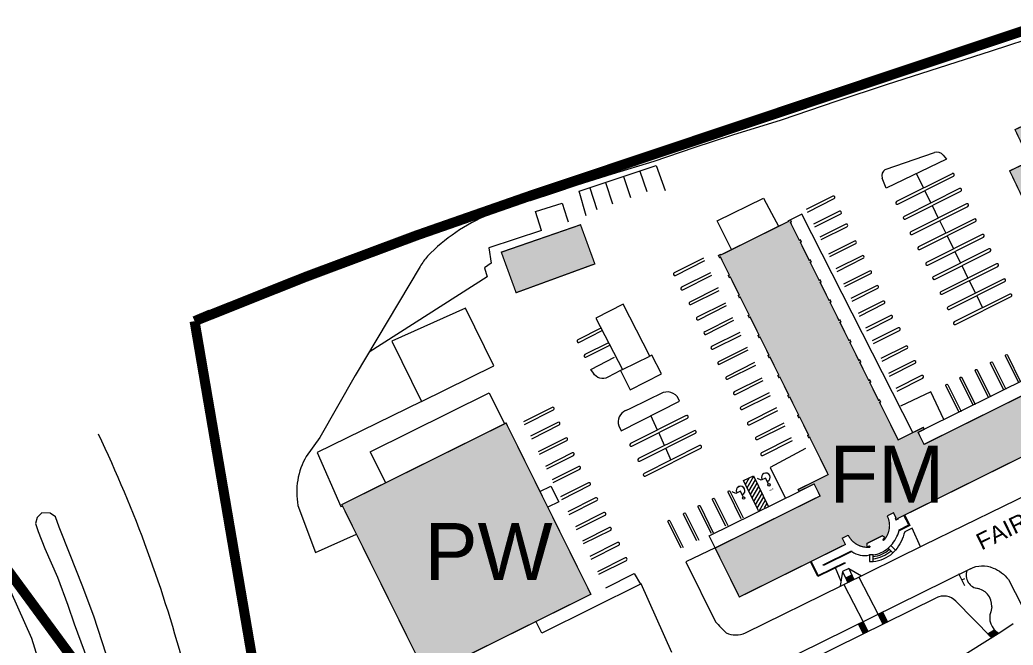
# Model space of a CAD drawing. Header units: feet. Extents: x 6763715 to 6770513, y 1886699 to 1891873.
# Drawn here: x 6764047 to 6764641, y 1890929 to 1891303 of the extents above; entities that cross this region are included whole.
import ezdxf

# ---------------------------------------------------------------- set-up
doc = ezdxf.new("R2010")
doc.units = ezdxf.units.FT
doc.header["$LTSCALE"] = 48
doc.header["$MEASUREMENT"] = 0
doc.linetypes.add('PHANTOM2', pattern=[1.25, 0.625, -0.125, 0.125, -0.125, 0.125, -0.125])
doc.layers.get('0').update_dxf_attribs({"lineweight": 0})
doc.layers.add('C-BLDG', color=7, linetype='Continuous')
doc.layers.add('C-ROAD-IDEN', color=7, linetype='Continuous')
for name, color, linetype, lineweight in [('C-BLDG-HTCH', 253, 'Continuous', 0), ('C-BLDG-IDEN', 7, 'Continuous', 50), ('C-PKNG-STRP', 3, 'Continuous', 0), ('C-PROP', 7, 'PHANTOM2', 0), ('C-ROAD', 5, 'Continuous', 0), ('Crosswalk_Stripping', 3, 'Continuous', 0), ('Handicap signs', 5, 'Continuous', 0), ('L-SITE-WALK', 6, 'Continuous', 0), ('L-SITE-WALL', 32, 'Continuous', 0)]:
    doc.layers.add(name, color=color, linetype=linetype, lineweight=lineweight)
doc.styles.add('Campus_Base_Map_NEW$0$Site Plan$0$ARIAL3', font='arial.ttf', dxfattribs={"height": 100})
doc.styles.add('Campus_Base_Map_NEW$0$STANDARD', font='arial.ttf', dxfattribs={"height": 3.8})
doc.styles.get("Standard").update_dxf_attribs({"font": 'arial.ttf'})
pattern_1 = [(0, (-9e-11, 0), (-1e-17, 0.27063293875), [0.15625, -0.3125]), (120, (-9e-11, 0), (-0.234375000058, -0.135316469375), [0.15625, -0.3125]), (60, (0.15625, 0), (-0.234375000058, 0.135316469375), [0.15625, -0.3125])]

# ---------------------------------------------------------------- blocks, each defined once
blk = doc.blocks.new('Campus_Base_Map_NEW$0$S1')
for points in [[(-0.083, 0), (0.083, 0)], [(0, 0), (0, -0.042)]]:
    blk.add_lwpolyline(points)
blk = doc.blocks.new('Campus_Base_Map_NEW$0$HANDI')
at = {"layer": 'Handicap signs', "lineweight": 0}
for p, q in [((0, 0.079), (0, 0)), ((0, 0), (0.062, 0)), ((0.062, 0), (0.094, -0.039))]:
    blk.add_line(p, q, dxfattribs=at)
blk.add_circle((0, 0.094), 0.015, dxfattribs=at)
blk.add_arc((-0.006, -0.006), 0.0541, 90, 0, dxfattribs=at)

msp = doc.modelspace()

# ---------------------------------------------------------------- hatches: boundary and pattern name
at = {"layer": 'C-BLDG-HTCH'}
for points in [[(6764671.09, 1891251.13), (6764707.25, 1891175.7), (6764678.91, 1891162.11), (6764660.99, 1891199.5), (6764648.04, 1891193.3), (6764638.8, 1891212.58), (6764650.98, 1891218.42), (6764641.99, 1891237.19)], [(6764390.93, 1891157.03), (6764382.39, 1891180.4), (6764335.06, 1891164.03), (6764343.9, 1891139.84)], [(6764337.92, 1891062), (6764388.58, 1890959.78), (6764290.41, 1890911.12), (6764239.74, 1891013.33)]]:
    msp.add_hatch(color=256, dxfattribs=at).paths.add_polyline_path(points)
h = msp.add_hatch(color=256, dxfattribs=at)
edge = h.paths.add_edge_path()
edge.add_line((6764462.79, 1890987.4), (6764477.3, 1890958.14))
edge.add_line((6764477.3, 1890958.14), (6764540.62, 1890989.52))
edge.add_line((6764540.62, 1890989.52), (6764538.77, 1890993.25))
edge.add_line((6764538.77, 1890993.25), (6764542.35, 1890995.03))
edge.add_arc((6764554, 1891000.8), 13, 206.36681, 276.32156)
edge.add_line((6764555.43, 1890987.88), (6764555.36, 1890988.55))
edge.add_arc((6764554, 1891000.8), 12.33, 267.35573, 276.32156, ccw=False)
edge.add_line((6764553.43, 1890988.48), (6764553.55, 1890990.16))
edge.add_line((6764553.55, 1890990.16), (6764562.74, 1890994.72))
edge.add_line((6764562.74, 1890994.72), (6764564.15, 1890993.8))
edge.add_arc((6764554, 1891000.8), 12.33, 316.41206, 325.3779, ccw=False)
edge.add_line((6764562.93, 1890992.3), (6764563.41, 1890991.84))
edge.add_arc((6764554.02, 1891000.79), 12.97, 316.37505, 386.46444)
edge.add_line((6764565.64, 1891006.57), (6764569.37, 1891008.42))
edge.add_line((6764569.37, 1891008.42), (6764570.92, 1891005.29))
edge.add_line((6764570.92, 1891005.29), (6764570.48, 1891005.07))
edge.add_line((6764570.48, 1891005.07), (6764570.92, 1891004.17))
edge.add_line((6764570.92, 1891004.17), (6764572.13, 1891004.77))
edge.add_line((6764572.13, 1891004.77), (6764571.98, 1891005.07))
edge.add_line((6764571.98, 1891005.07), (6764669.25, 1891053.28))
edge.add_line((6764669.25, 1891053.28), (6764654.74, 1891082.55))
edge.add_line((6764654.74, 1891082.55), (6764587.62, 1891049.28))
edge.add_line((6764587.62, 1891049.28), (6764584.07, 1891056.45))
edge.add_line((6764584.07, 1891056.45), (6764587.74, 1891058.27))
edge.add_line((6764587.74, 1891058.27), (6764587.19, 1891059.39))
edge.add_line((6764587.19, 1891059.39), (6764572.17, 1891051.95))
edge.add_line((6764572.17, 1891051.95), (6764561.07, 1891074.35))
edge.add_line((6764561.07, 1891074.35), (6764561.67, 1891074.64))
edge.add_line((6764561.67, 1891074.64), (6764561.08, 1891075.84))
edge.add_line((6764561.08, 1891075.84), (6764560.48, 1891075.54))
edge.add_line((6764560.48, 1891075.54), (6764555.15, 1891086.29))
edge.add_line((6764555.15, 1891086.29), (6764555.75, 1891086.59))
edge.add_line((6764555.75, 1891086.59), (6764555.16, 1891087.78))
edge.add_line((6764555.16, 1891087.78), (6764554.56, 1891087.49))
edge.add_line((6764554.56, 1891087.49), (6764549.23, 1891098.24))
edge.add_line((6764549.23, 1891098.24), (6764549.83, 1891098.53))
edge.add_line((6764549.83, 1891098.53), (6764549.23, 1891099.73))
edge.add_line((6764549.23, 1891099.73), (6764548.64, 1891099.43))
edge.add_line((6764548.64, 1891099.43), (6764543.31, 1891110.19))
edge.add_line((6764543.31, 1891110.19), (6764543.9, 1891110.48))
edge.add_line((6764543.9, 1891110.48), (6764543.31, 1891111.68))
edge.add_line((6764543.31, 1891111.68), (6764542.71, 1891111.38))
edge.add_line((6764542.71, 1891111.38), (6764537.39, 1891122.13))
edge.add_line((6764537.39, 1891122.13), (6764537.98, 1891122.43))
edge.add_line((6764537.98, 1891122.43), (6764537.39, 1891123.62))
edge.add_line((6764537.39, 1891123.62), (6764536.79, 1891123.33))
edge.add_line((6764536.79, 1891123.33), (6764531.46, 1891134.08))
edge.add_line((6764531.46, 1891134.08), (6764532.06, 1891134.37))
edge.add_line((6764532.06, 1891134.37), (6764531.47, 1891135.57))
edge.add_line((6764531.47, 1891135.57), (6764530.87, 1891135.27))
edge.add_line((6764530.87, 1891135.27), (6764525.54, 1891146.02))
edge.add_line((6764525.54, 1891146.02), (6764526.14, 1891146.32))
edge.add_line((6764526.14, 1891146.32), (6764525.55, 1891147.51))
edge.add_line((6764525.55, 1891147.51), (6764524.95, 1891147.22))
edge.add_line((6764524.95, 1891147.22), (6764519.62, 1891157.97))
edge.add_line((6764519.62, 1891157.97), (6764520.22, 1891158.27))
edge.add_line((6764520.22, 1891158.27), (6764519.63, 1891159.46))
edge.add_line((6764519.63, 1891159.46), (6764519.03, 1891159.16))
edge.add_line((6764519.03, 1891159.16), (6764513.7, 1891169.92))
edge.add_line((6764513.7, 1891169.92), (6764514.3, 1891170.21))
edge.add_line((6764514.3, 1891170.21), (6764513.7, 1891171.41))
edge.add_line((6764513.7, 1891171.41), (6764513.11, 1891171.11))
edge.add_line((6764513.11, 1891171.11), (6764507.78, 1891181.86))
edge.add_line((6764507.78, 1891181.86), (6764508.37, 1891182.16))
edge.add_line((6764508.37, 1891182.16), (6764507.78, 1891183.35))
edge.add_line((6764507.78, 1891183.35), (6764506.59, 1891182.76))
edge.add_line((6764506.59, 1891182.76), (6764506.74, 1891182.46))
edge.add_line((6764506.74, 1891182.46), (6764466.12, 1891162.33))
edge.add_line((6764466.12, 1891162.33), (6764465.97, 1891162.63))
edge.add_line((6764465.97, 1891162.63), (6764464.78, 1891162.04))
edge.add_line((6764464.78, 1891162.04), (6764465.37, 1891160.84))
edge.add_line((6764465.37, 1891160.84), (6764465.97, 1891161.14))
edge.add_line((6764465.97, 1891161.14), (6764471.3, 1891150.39))
edge.add_line((6764471.3, 1891150.39), (6764470.7, 1891150.09))
edge.add_line((6764470.7, 1891150.09), (6764471.29, 1891148.89))
edge.add_line((6764471.29, 1891148.89), (6764471.89, 1891149.19))
edge.add_line((6764471.89, 1891149.19), (6764477.22, 1891138.44))
edge.add_line((6764477.22, 1891138.44), (6764476.62, 1891138.14))
edge.add_line((6764476.62, 1891138.14), (6764477.21, 1891136.95))
edge.add_line((6764477.21, 1891136.95), (6764477.81, 1891137.24))
edge.add_line((6764477.81, 1891137.24), (6764483.14, 1891126.49))
edge.add_line((6764483.14, 1891126.49), (6764482.54, 1891126.2))
edge.add_line((6764482.54, 1891126.2), (6764483.13, 1891125))
edge.add_line((6764483.13, 1891125), (6764483.73, 1891125.3))
edge.add_line((6764483.73, 1891125.3), (6764489.06, 1891114.55))
edge.add_line((6764489.06, 1891114.55), (6764488.46, 1891114.25))
edge.add_line((6764488.46, 1891114.25), (6764489.05, 1891113.06))
edge.add_line((6764489.05, 1891113.06), (6764489.65, 1891113.35))
edge.add_line((6764489.65, 1891113.35), (6764494.98, 1891102.6))
edge.add_line((6764494.98, 1891102.6), (6764494.38, 1891102.3))
edge.add_line((6764494.38, 1891102.3), (6764494.98, 1891101.11))
edge.add_line((6764494.98, 1891101.11), (6764495.57, 1891101.41))
edge.add_line((6764495.57, 1891101.41), (6764500.9, 1891090.65))
edge.add_line((6764500.9, 1891090.65), (6764500.31, 1891090.36))
edge.add_line((6764500.31, 1891090.36), (6764500.9, 1891089.16))
edge.add_line((6764500.9, 1891089.16), (6764501.49, 1891089.46))
edge.add_line((6764501.49, 1891089.46), (6764506.82, 1891078.71))
edge.add_line((6764506.82, 1891078.71), (6764506.23, 1891078.41))
edge.add_line((6764506.23, 1891078.41), (6764506.82, 1891077.22))
edge.add_line((6764506.82, 1891077.22), (6764507.42, 1891077.51))
edge.add_line((6764507.42, 1891077.51), (6764512.75, 1891066.76))
edge.add_line((6764512.75, 1891066.76), (6764512.15, 1891066.47))
edge.add_line((6764512.15, 1891066.47), (6764512.74, 1891065.27))
edge.add_line((6764512.74, 1891065.27), (6764513.34, 1891065.57))
edge.add_line((6764513.34, 1891065.57), (6764518.67, 1891054.82))
edge.add_line((6764518.67, 1891054.82), (6764518.07, 1891054.52))
edge.add_line((6764518.07, 1891054.52), (6764518.66, 1891053.32))
edge.add_line((6764518.66, 1891053.32), (6764519.26, 1891053.62))
edge.add_line((6764519.26, 1891053.62), (6764530.36, 1891031.22))
edge.add_line((6764530.36, 1891031.22), (6764512.44, 1891022.34))
edge.add_line((6764512.44, 1891022.34), (6764513, 1891021.22))
edge.add_line((6764513, 1891021.22), (6764521.96, 1891025.66))
edge.add_line((6764521.96, 1891025.66), (6764525.51, 1891018.49))
edge.add_line((6764525.51, 1891018.49), (6764462.79, 1890987.4))
at = {"layer": 'Crosswalk_Stripping'}
h = msp.add_hatch(dxfattribs=at)
h.set_pattern_fill('ANSI31', color=256, scale=15, angle=15, style=0)
h.set_pattern_definition([(60, (-0.4858, 0.9801), (-1.6237976321, 0.9375), [])])
h.paths.add_polyline_path([(6764485.83, 1891030.59), (6764479.83, 1891027.78), (6764488.81, 1891009.56), (6764494.44, 1891012.35)])
at = {"layer": 'L-SITE-WALK'}
h = msp.add_hatch(dxfattribs=at)
h.set_pattern_fill('HEX', color=256, scale=1.25, style=0)
h.set_pattern_definition(pattern_1)
h.paths.add_polyline_path([(6764545.76, 1890968.59), (6764544.46, 1890971.29), (6764540.84, 1890969.51), (6764542.15, 1890966.81)])
h = msp.add_hatch(dxfattribs=at)
h.set_pattern_fill('HEX', color=256, scale=1.25, style=0)
h.set_pattern_definition(pattern_1)
h.paths.add_polyline_path([(6764562.84, 1890949.1), (6764560.15, 1890947.77), (6764563.03, 1890941.94), (6764565.72, 1890943.27)])
h = msp.add_hatch(dxfattribs=at)
h.set_pattern_fill('HEX', color=256, scale=1.25, style=0)
h.set_pattern_definition(pattern_1)
h.paths.add_polyline_path([(6764551.18, 1890943.35), (6764548.49, 1890942.02), (6764551.36, 1890936.19), (6764554.05, 1890937.52)])
h = msp.add_hatch(dxfattribs=at)
h.set_pattern_fill('HEX', color=256, scale=1.25, style=0)
h.set_pattern_definition(pattern_1)
h.paths.add_polyline_path([(6764632.17, 1890936.61, -0.075412), (6764629.68, 1890938.59), (6764625.7, 1890936.08), (6764627.84, 1890933.88)])

# ---------------------------------------------------------------- linework, layer by layer
at = {"layer": 'C-BLDG', "const_width": 0.75}
for points in [[(6764671.09, 1891251.13), (6764707.25, 1891175.7), (6764678.91, 1891162.11), (6764660.99, 1891199.5), (6764648.04, 1891193.3), (6764638.8, 1891212.58), (6764650.98, 1891218.42), (6764641.99, 1891237.19)], [(6764343.9, 1891139.84), (6764390.93, 1891157.03), (6764382.39, 1891180.4), (6764335.06, 1891164.03)], [(6764337.92, 1891062), (6764388.58, 1890959.78), (6764290.41, 1890911.12), (6764239.74, 1891013.33)]]:
    msp.add_lwpolyline(points, close=True, dxfattribs=at)
msp.add_lwpolyline([(6764654.74, 1891082.55), (6764587.62, 1891049.28), (6764584.07, 1891056.45), (6764587.74, 1891058.27), (6764587.19, 1891059.39), (6764572.17, 1891051.95), (6764561.07, 1891074.35), (6764561.67, 1891074.64), (6764561.08, 1891075.84), (6764560.48, 1891075.54), (6764555.15, 1891086.29), (6764555.75, 1891086.59), (6764555.16, 1891087.78), (6764554.56, 1891087.49), (6764549.23, 1891098.24), (6764549.83, 1891098.53), (6764549.23, 1891099.73), (6764548.64, 1891099.43), (6764543.31, 1891110.19), (6764543.9, 1891110.48), (6764543.31, 1891111.68), (6764542.71, 1891111.38), (6764537.39, 1891122.13), (6764537.98, 1891122.43), (6764537.39, 1891123.62), (6764536.79, 1891123.33), (6764531.46, 1891134.08), (6764532.06, 1891134.37), (6764531.47, 1891135.57), (6764530.87, 1891135.27), (6764525.54, 1891146.02), (6764526.14, 1891146.32), (6764525.55, 1891147.51), (6764524.95, 1891147.22), (6764519.62, 1891157.97), (6764520.22, 1891158.27), (6764519.63, 1891159.46), (6764519.03, 1891159.16), (6764513.7, 1891169.92), (6764514.3, 1891170.21), (6764513.7, 1891171.41), (6764513.11, 1891171.11), (6764507.78, 1891181.86), (6764508.37, 1891182.16), (6764507.78, 1891183.35), (6764506.59, 1891182.76), (6764506.74, 1891182.46), (6764466.12, 1891162.33), (6764465.97, 1891162.63), (6764464.78, 1891162.04), (6764465.37, 1891160.84), (6764465.97, 1891161.14), (6764471.3, 1891150.39), (6764470.7, 1891150.09), (6764471.29, 1891148.89), (6764471.89, 1891149.19), (6764477.22, 1891138.44), (6764476.62, 1891138.14), (6764477.21, 1891136.95), (6764477.81, 1891137.24), (6764483.14, 1891126.49), (6764482.54, 1891126.2), (6764483.13, 1891125), (6764483.73, 1891125.3), (6764489.06, 1891114.55), (6764488.46, 1891114.25), (6764489.05, 1891113.06), (6764489.65, 1891113.35), (6764494.98, 1891102.6), (6764494.38, 1891102.3), (6764494.98, 1891101.11), (6764495.57, 1891101.41), (6764500.9, 1891090.65), (6764500.31, 1891090.36), (6764500.9, 1891089.16), (6764501.49, 1891089.46), (6764506.82, 1891078.71), (6764506.23, 1891078.41), (6764506.82, 1891077.22), (6764507.42, 1891077.51), (6764512.75, 1891066.76), (6764512.15, 1891066.47), (6764512.74, 1891065.27), (6764513.34, 1891065.57), (6764518.67, 1891054.82), (6764518.07, 1891054.52), (6764518.66, 1891053.32), (6764519.26, 1891053.62), (6764530.36, 1891031.22), (6764512.44, 1891022.34), (6764513, 1891021.22), (6764521.96, 1891025.66), (6764525.51, 1891018.49), (6764462.79, 1890987.4), (6764477.3, 1890958.14), (6764540.62, 1890989.52), (6764538.77, 1890993.25), (6764542.35, 1890995.03, 0.315082), (6764555.43, 1890987.88), (6764555.36, 1890988.55, -0.039141), (6764553.43, 1890988.48), (6764553.55, 1890990.16), (6764562.74, 1890994.72), (6764564.15, 1890993.8, -0.039141), (6764562.93, 1890992.3), (6764563.41, 1890991.84, 0.315728), (6764565.64, 1891006.57), (6764569.37, 1891008.42), (6764570.92, 1891005.29), (6764570.48, 1891005.07), (6764570.92, 1891004.17), (6764572.13, 1891004.77), (6764571.98, 1891005.07), (6764669.25, 1891053.28)], format="xyb", dxfattribs=at)
at = {"layer": 'C-PKNG-STRP'}
for p, q in [((6764564.49, 1891213.47), (6764593.83, 1891223.53)), ((6764601.12, 1891219.51), (6764565.07, 1891202.25)), ((6764599.13, 1891222.05), (6764601.12, 1891219.51)), ((6764565.07, 1891202.25), (6764562.66, 1891208.31)), ((6764604.5, 1891210.91), (6764571.27, 1891194.25)), ((6764571.98, 1891192.71), (6764605.26, 1891209.4)), ((6764583.05, 1891210.86), (6764587.29, 1891202.28)), ((6764608.91, 1891201.97), (6764575.68, 1891185.31)), ((6764588.04, 1891200.76), (6764591.71, 1891193.34)), ((6764576.39, 1891183.77), (6764609.67, 1891200.45)), ((6764612.98, 1891192.86), (6764579.75, 1891176.2)), ((6764580.46, 1891174.66), (6764613.74, 1891191.35)), ((6764592.46, 1891191.82), (6764596.13, 1891184.41)), ((6764617.64, 1891183.82), (6764584.41, 1891167.16)), ((6764585.12, 1891165.62), (6764618.4, 1891182.31)), ((6764596.88, 1891182.89), (6764600.64, 1891175.3)), ((6764622.41, 1891174.53), (6764589.18, 1891157.87)), ((6764589.89, 1891156.33), (6764623.17, 1891173.02)), ((6764601.39, 1891173.78), (6764605.27, 1891165.94)), ((6764626.41, 1891166.03), (6764593.18, 1891149.36)), ((6764593.89, 1891147.82), (6764627.17, 1891164.51)), ((6764606.02, 1891164.42), (6764609.44, 1891157.51)), ((6764630.93, 1891157.08), (6764597.7, 1891140.42)), ((6764598.4, 1891138.88), (6764631.69, 1891155.56)), ((6764610.19, 1891155.99), (6764613.88, 1891148.53)), ((6764635.19, 1891147.98), (6764601.96, 1891131.32)), ((6764602.67, 1891129.78), (6764635.95, 1891146.46)), ((6764614.63, 1891147.01), (6764618.34, 1891139.53)), ((6764638.91, 1891139.02), (6764605.68, 1891122.36)), ((6764606.39, 1891120.82), (6764639.67, 1891137.5)), ((6764619.09, 1891138.01), (6764622.63, 1891130.86)), ((6764431.85, 1891080.16), (6764412.17, 1891070.76)), ((6764406.6, 1891057.42), (6764441.54, 1891075.05)), ((6764412.17, 1891070.76), (6764409.32, 1891069.4)), ((6764445.47, 1891066.42), (6764412.24, 1891049.76)), ((6764412.95, 1891048.22), (6764446.23, 1891064.91)), ((6764428.38, 1891057.85), (6764424.49, 1891066.45)), ((6764405.24, 1891060.38), (6764406.6, 1891057.42)), ((6764450.33, 1891057.43), (6764417.1, 1891040.77)), ((6764417.81, 1891039.23), (6764451.09, 1891055.92)), ((6764432.6, 1891048.54), (6764429.08, 1891056.31)), ((6764453.55, 1891048.51), (6764420.32, 1891031.85)), ((6764421.03, 1891030.31), (6764454.31, 1891047)), ((6764436.63, 1891039.63), (6764433.3, 1891047)), ((6764548.63, 1890970), (6764560.15, 1890947.77)), ((6764539.65, 1890965.58), (6764551.18, 1890943.35))]:
    msp.add_line(p, q, dxfattribs=at)
for points in [[(6764517.97, 1891188.02), (6764533.91, 1891196.02, 1), (6764533.15, 1891197.53), (6764517.21, 1891189.54, 0.967367)], [(6764522.4, 1891179.17), (6764537.83, 1891186.91, 1), (6764537.07, 1891188.43), (6764521.64, 1891180.69, 0.967367)], [(6764526.23, 1891171.55), (6764541.57, 1891179.24, 1), (6764540.81, 1891180.75), (6764525.47, 1891173.06, 0.967367)], [(6764531.33, 1891161.36), (6764546.8, 1891169.12, 1), (6764546.04, 1891170.63), (6764530.57, 1891162.88, 0.967367)], [(6764455.84, 1891160.52), (6764438.35, 1891151.75, 0.967367), (6764439.06, 1891150.21, 3.171029)], [(6764535.73, 1891152.59), (6764551.36, 1891160.42, 1), (6764550.6, 1891161.94), (6764534.97, 1891154.1, 0.967367)], [(6764439.06, 1891150.21), (6764456.58, 1891159, 1)], [(6764460.11, 1891151.78), (6764442.8, 1891143.1, 0.967367), (6764443.51, 1891141.56, 3.171029)], [(6764443.51, 1891141.56), (6764460.85, 1891150.25, 1)], [(6764540.3, 1891143.47), (6764555.87, 1891151.28, 1), (6764555.11, 1891152.79), (6764539.54, 1891144.99, 0.967367)], [(6764464.53, 1891142.72), (6764447.66, 1891134.26, 0.967367), (6764448.37, 1891132.72, 3.171029)], [(6764544.64, 1891134.83), (6764559.98, 1891142.52, 1), (6764559.22, 1891144.04), (6764543.88, 1891136.34, 0.967367)], [(6764448.37, 1891132.72), (6764465.27, 1891141.2, 1)], [(6764468.95, 1891133.68), (6764452.07, 1891125.22, 0.967367), (6764452.78, 1891123.68, 3.171029)], [(6764452.78, 1891123.68), (6764469.69, 1891132.15, 1)], [(6764549.1, 1891125.92), (6764563.85, 1891133.31, 1), (6764563.09, 1891134.83), (6764548.34, 1891127.44, 0.967367)], [(6764473.24, 1891124.87), (6764456.58, 1891116.52, 0.967367), (6764457.29, 1891114.98, 3.171029)], [(6764553.49, 1891117.17), (6764568.46, 1891124.67, 1), (6764567.7, 1891126.18), (6764552.73, 1891118.68, 0.967367)], [(6764394.62, 1891118.7), (6764380.73, 1891111.73, 0.967367), (6764381.44, 1891110.19, 3.171029)], [(6764457.29, 1891114.98), (6764473.99, 1891123.35, 1)], [(6764557.34, 1891109.49), (6764572.94, 1891117.31, 1), (6764572.18, 1891118.83), (6764556.58, 1891111.01, 0.967367)], [(6764381.44, 1891110.19), (6764395.39, 1891117.19, 1)], [(6764477.55, 1891116.05), (6764460.74, 1891107.62, 0.967367), (6764461.45, 1891106.08, 3.171029)], [(6764461.45, 1891106.08), (6764478.3, 1891114.52, 1)], [(6764399.11, 1891109.99), (6764384.94, 1891102.88, 0.967367), (6764385.65, 1891101.34, 3.171029)], [(6764385.65, 1891101.34), (6764399.89, 1891108.48, 1)], [(6764481.89, 1891107.17), (6764464.81, 1891098.61, 0.967367), (6764465.52, 1891097.07, 3.171029)], [(6764562.58, 1891099.03), (6764577.44, 1891106.48, 1), (6764576.68, 1891108), (6764561.82, 1891100.55, 0.967367)], [(6764406.27, 1891093.32), (6764398.67, 1891089.35, -0.395823), (6764390.07, 1891091.75), (6764388.58, 1891094), (6764402.73, 1891101.36)], [(6764465.52, 1891097.07), (6764482.63, 1891105.65, 1)], [(6764644.18, 1891086.2), (6764636.3, 1891101.98, -0.942079), (6764637.41, 1891102.62), (6764645.36, 1891086.67)], [(6764486.33, 1891098.08), (6764469.56, 1891089.67, 0.967367), (6764470.27, 1891088.13, 3.171029)], [(6764470.27, 1891088.13), (6764487.07, 1891096.55, 1)], [(6764567.09, 1891090.04), (6764582.34, 1891097.69, 1), (6764581.58, 1891099.21), (6764566.33, 1891091.56, 0.967367)], [(6764626.18, 1891077.28), (6764618.31, 1891093.06, -0.942079), (6764619.41, 1891093.69), (6764627.37, 1891077.75)], [(6764635.28, 1891081.84), (6764627.41, 1891097.62, -0.942079), (6764628.51, 1891098.26), (6764636.46, 1891082.31)], [(6764490.81, 1891088.89), (6764474.23, 1891080.58, 0.967367), (6764474.94, 1891079.04, 3.171029)], [(6764571.56, 1891081.13), (6764586.95, 1891088.85, 1), (6764586.19, 1891090.36), (6764570.8, 1891082.65, 0.967367)], [(6764616.99, 1891072.71), (6764609.12, 1891088.49, -0.942079), (6764610.22, 1891089.13), (6764618.17, 1891073.18)], [(6764474.94, 1891079.04), (6764491.56, 1891087.37, 1)], [(6764608.54, 1891068.46), (6764600.67, 1891084.24, -0.942079), (6764601.77, 1891084.87), (6764609.72, 1891068.93)], [(6764495.12, 1891080.06), (6764478.29, 1891071.63, 0.967367), (6764479, 1891070.08, 3.171029)], [(6764479, 1891070.08), (6764495.87, 1891078.54, 1)], [(6764348.99, 1891061.19), (6764366.2, 1891069.82, 1), (6764365.44, 1891071.33), (6764348.24, 1891062.71, 0.967367)], [(6764499.54, 1891071.02), (6764482.61, 1891062.53, 0.967367), (6764483.32, 1891060.99, 3.171029)], [(6764483.32, 1891060.99), (6764500.28, 1891069.49, 1)], [(6764353.22, 1891052.66), (6764369.67, 1891060.9, 1), (6764368.91, 1891062.42), (6764352.47, 1891054.17, 0.967367)], [(6764503.96, 1891061.96), (6764487.37, 1891053.64, 0.967367), (6764488.08, 1891052.1, 3.171029)], [(6764488.08, 1891052.1), (6764504.71, 1891060.43, 1)], [(6764357.84, 1891043.34), (6764374.24, 1891051.56, 1), (6764373.48, 1891053.08), (6764357.08, 1891044.86, 0.967367)], [(6764508.28, 1891053.11), (6764490.55, 1891044.22, 0.967367), (6764491.26, 1891042.68, 3.171029)], [(6764491.26, 1891042.68), (6764509.03, 1891051.59, 1)], [(6764362.17, 1891034.59), (6764378.25, 1891042.65, 1), (6764377.49, 1891044.17), (6764361.41, 1891036.11, 0.967367)], [(6764366.14, 1891026.56), (6764382.05, 1891034.54, 1), (6764381.29, 1891036.05), (6764365.39, 1891028.08, 0.967367)], [(6764371.16, 1891016.43), (6764387.92, 1891024.83, 1), (6764387.16, 1891026.34), (6764370.41, 1891017.95, 0.967367)], [(6764375.6, 1891007.46), (6764392.18, 1891015.78, 1), (6764391.42, 1891017.29), (6764374.85, 1891008.98, 0.967367)], [(6764469.2, 1891000.43), (6764461.33, 1891016.21, -0.942079), (6764462.43, 1891016.85), (6764470.38, 1891000.91)], [(6764478.44, 1891004.9), (6764470.57, 1891020.68, -0.942079), (6764471.67, 1891021.32), (6764479.63, 1891005.38)], [(6764460.55, 1890996.08), (6764452.68, 1891011.86, -0.942079), (6764453.78, 1891012.49), (6764461.73, 1890996.55)], [(6764380.06, 1890998.45), (6764397.09, 1891006.99, 1), (6764396.33, 1891008.5), (6764379.31, 1890999.97, 0.967367)], [(6764451.85, 1890991.62), (6764443.98, 1891007.4, -0.942079), (6764445.08, 1891008.04), (6764453.03, 1890992.1)], [(6764384.24, 1890990.01), (6764400.4, 1890998.12, 1), (6764399.64, 1890999.63), (6764383.49, 1890991.53, 0.967367)], [(6764442.55, 1890987.25), (6764434.68, 1891003.03, -0.942079), (6764435.78, 1891003.67), (6764443.74, 1890987.73)], [(6764388.8, 1890980.8), (6764405.31, 1890989.08, 1), (6764404.55, 1890990.6), (6764388.05, 1890982.32, 0.967367)], [(6764393.3, 1890971.72), (6764409.78, 1890979.99, 1), (6764409.02, 1890981.5), (6764392.55, 1890973.24, 0.967367)]]:
    msp.add_lwpolyline(points, format="xyb", dxfattribs=at)
for points in [[(6764407.41, 1891093.9), (6764406.27, 1891093.32), (6764412.13, 1891081.87), (6764430.71, 1891091.38), (6764425, 1891102.53), (6764423.74, 1891101.88)], [(6764599.45, 1891064.07), (6764591.79, 1891080.62), (6764573.55, 1891072.19)], [(6764516.88, 1891046.8), (6764495.66, 1891035.46), (6764504.66, 1891017.42)], [(6764488.81, 1891009.56), (6764479.83, 1891027.78), (6764485.83, 1891030.59), (6764494.44, 1891012.35)], [(6764397.55, 1890963.65), (6764414.41, 1890972.1), (6764418.27, 1890965.82)]]:
    msp.add_lwpolyline(points, dxfattribs=at)
for centre, radius, start, end in [((6764595.4, 1891218.94), 4.85, 39.90617, 108.92237), ((6764566.51, 1891209.85), 4.15, 119.23024, 201.71762), ((6764604.88, 1891210.16), 0.848, 296.62719, 116.62719), ((6764609.29, 1891201.21), 0.848, 296.62719, 116.62719), ((6764571.65, 1891193.5), 0.849, 116.62719, 292.82601), ((6764613.36, 1891192.11), 0.848, 296.62719, 116.62719), ((6764576.06, 1891184.55), 0.849, 116.62719, 292.82601), ((6764618.02, 1891183.06), 0.848, 296.62719, 116.62719), ((6764580.13, 1891175.44), 0.849, 116.62719, 292.82601), ((6764622.79, 1891173.78), 0.848, 296.62719, 116.62719), ((6764584.79, 1891166.4), 0.849, 116.62719, 292.82601), ((6764626.79, 1891165.27), 0.848, 296.62719, 116.62719), ((6764589.56, 1891157.12), 0.849, 116.62719, 292.82601), ((6764631.31, 1891156.32), 0.848, 296.62719, 116.62719), ((6764593.56, 1891148.61), 0.849, 116.62719, 292.82601), ((6764635.57, 1891147.22), 0.848, 296.62719, 116.62719), ((6764598.08, 1891139.66), 0.849, 116.62719, 292.82601), ((6764639.29, 1891138.26), 0.848, 296.62719, 116.62719), ((6764602.34, 1891130.56), 0.849, 116.62719, 292.82601), ((6764606.06, 1891121.6), 0.849, 116.62719, 292.82601), ((6764434.34, 1891073.14), 7.45, 14.88605, 109.5309), ((6764412.27, 1891062.64), 7.38, 113.52182, 197.82859), ((6764445.85, 1891065.66), 0.848, 296.62719, 116.62719), ((6764450.71, 1891056.68), 0.848, 296.62719, 116.62719), ((6764412.62, 1891049), 0.849, 116.62719, 292.82601), ((6764453.93, 1891047.75), 0.848, 296.62719, 116.62719), ((6764417.48, 1891040.02), 0.849, 116.62719, 292.82601), ((6764420.7, 1891031.09), 0.849, 116.62719, 292.82601)]:
    msp.add_arc(centre, radius, start, end, dxfattribs=at)
at = {"layer": 'C-PROP', "ltscale": 0.02, "const_width": 6, "elevation": -178.8}
msp.add_lwpolyline([(6769012.67, 1888295.37, 0.136105), (6767938.83, 1887977.76, -0.282387), (6765535.01, 1887963.21), (6765125.2, 1887960.53), (6765008.26, 1888061.18), (6763829.05, 1890965.33), (6763828.78, 1890985.96), (6763983.43, 1891051.43), (6764153.83, 1890819.55), (6764199.85, 1890842), (6764151.8, 1891122.84, -0.016472), (6764351.86, 1891197.56, -0.000343), (6765614.04, 1891619.04, -0.151573), (6766084.72, 1891639.02, -0.00004), (6767109.8, 1891365.37), (6767424.22, 1891242.17)], format="xyb", dxfattribs=at)
at = {"layer": 'C-PROP', "ltscale": 0.009, "const_width": 6, "elevation": -178.8}
msp.add_lwpolyline([(6764151.8, 1891122.84), (6764154.15, 1891123.84), (6764156.43, 1891124.8), (6764158.68, 1891125.75), (6764161.42, 1891126.91)], dxfattribs=at)
at = {"layer": 'C-ROAD', "lineweight": 0}
for p, q in [((6764313.65, 1891130.52), (6764269.62, 1891110.85)), ((6764330.56, 1891096.16), (6764313.65, 1891130.52)), ((6764269.62, 1891110.85), (6764287.32, 1891074.88)), ((6764287.32, 1891074.88), (6764330.56, 1891096.16)), ((6764633.42, 1890937.39), (6764640.86, 1890942.37)), ((6764605.92, 1890920.07), (6764633.42, 1890937.39))]:
    msp.add_line(p, q, dxfattribs=at)
at = {"layer": 'C-ROAD'}
for points in [[(6764658.12, 1891294.11), (6764627.76, 1891284.13), (6764564.94, 1891263.99), (6764535.57, 1891254.17), (6764502.28, 1891242.94), (6764473.27, 1891233.86), (6764450.06, 1891226.33), (6764426.26, 1891218.27), (6764401.31, 1891210.68), (6764380.39, 1891203.99), (6764366.92, 1891199.43), (6764352.3, 1891194.74, 0.025121), (6764327.26, 1891186.34, 0.100768), (6764290.98, 1891161.64, 0.034888), (6764286.5, 1891155.46), (6764247.72, 1891090.36), (6764226.61, 1891053.42), (6764218.5, 1891042.12, 0.177456), (6764213.56, 1891012.85), (6764224.04, 1890984.71), (6764248.53, 1890995.6)], [(6764146.44, 1890913.14, 0.047075), (6764094.34, 1891055.45, -0.703047)], [(6764480.88, 1890936.7), (6764538.55, 1890965.04), (6764587.71, 1890989.23), (6764682.56, 1891035.5, 0.229755), (6764688.35, 1891047.44, 0.140349), (6764684.64, 1891054.63, -1.016677)], [(6764615.34, 1890974.96, -0.237883), (6764628.89, 1890975.45, -0.14229), (6764638.02, 1890968.54), (6764646, 1890953.06)], [(6764615.34, 1890974.96), (6764497.89, 1890917.09), (6764371.8, 1890854.31, 0.315549), (6764362.81, 1890837.78, 0.152249), (6764366.31, 1890829.86, 0.454455)], [(6764462.96, 1890943.27, -0.000603), (6764469.41, 1890936.75, 0.214536), (6764480.88, 1890936.7, -0.212025)]]:
    msp.add_lwpolyline(points, format="xyb", dxfattribs=at)
for points in [[(6764472.6, 1891165.54), (6764464.12, 1891182.76), (6764491.65, 1891196.35), (6764496.41, 1891187.31), (6764500.69, 1891179.57)], [(6764359.02, 1891176.89), (6764327.68, 1891166.68), (6764329.02, 1891157.47), (6764325.06, 1891154.7), (6764326.61, 1891149.32), (6764256.02, 1891104.28)], [(6764256.75, 1891044.76), (6764327.82, 1891079.99)], [(6764327.82, 1891079.99), (6764336.97, 1891061.53)], [(6764287.32, 1891074.88), (6764225.11, 1891044.34), (6764239.16, 1891012.1), (6764240.26, 1891012.29)], [(6764256.75, 1891044.76), (6764265.9, 1891026.3)], [(6764358.16, 1891021.15), (6764364.74, 1891024.39), (6764369.4, 1891014.92), (6764362.85, 1891011.69)], [(6764019.53, 1890531.87), (6764041.01, 1890590.17), (6764053.9, 1890625.16), (6764062.47, 1890654.18), (6764071.45, 1890690.86), (6764076.46, 1890720.85), (6764080.05, 1890754.19), (6764080.09, 1890803.55), (6764075.53, 1890843.01), (6764069.36, 1890885.89), (6764054.47, 1890933.37), (6764025.16, 1890998.88), (6764020.06, 1891007.26), (6764013.09, 1891014.41), (6764002.06, 1891019.72), (6763988.34, 1891021.9), (6763973.95, 1891017.69), (6763741.97, 1890922.33)], [(6764101.57, 1890915.98), (6764091.67, 1890946.62), (6764084.61, 1890965.15), (6764077.39, 1890983.25), (6764070.9, 1890999.9), (6764068.7, 1891005.92), (6764065.52, 1891008.28), (6764060.45, 1891008.36), (6764057.65, 1891005.64), (6764056.67, 1891001.98), (6764058.43, 1890997.34), (6764062.41, 1890987.15), (6764062.41, 1890987.15), (6764069.95, 1890969.99), (6764076.12, 1890953.32), (6764079.92, 1890942.18), (6764085.8, 1890925.99), (6764089.08, 1890915.61)], [(6764462.74, 1890987.51), (6764445.31, 1890979.21)], [(6764445.31, 1890979.21), (6764462.96, 1890943.27)], [(6764418.66, 1890965.98), (6764359.33, 1890936.46), (6764355.65, 1890943.78)], [(6764436.92, 1890924.94), (6764418.66, 1890965.98)]]:
    msp.add_lwpolyline(points, dxfattribs=at)
at = {"layer": 'Handicap signs'}
for p, q in [((6764492.97, 1891029.18), (6764490.26, 1891027.88)), ((6764494.62, 1891025.76), (6764492.97, 1891029.18)), ((6764477.89, 1891021.28), (6764475.19, 1891019.98)), ((6764479.54, 1891017.86), (6764477.89, 1891021.28))]:
    msp.add_line(p, q, dxfattribs=at)
for centre in [(6764493.11, 1891029.58), (6764478.03, 1891021.69)]:
    msp.add_arc(centre, 2.6, 295.73861, 205.73861, dxfattribs=at)
at = {"layer": 'L-SITE-WALK', "lineweight": 0}
for p, q in [((6764538.99, 1890973.35), (6764537.6, 1890964.57)), ((6764538.99, 1890973.35), (6764542.15, 1890966.81)), ((6764542.62, 1890975.1), (6764550.24, 1890970.79)), ((6764542.62, 1890975.1), (6764545.76, 1890968.59)), ((6764519.43, 1890920.46), (6764594.97, 1890957.68)), ((6764606.55, 1890955.7), (6764627.84, 1890933.88)), ((6764628.06, 1890952.3), (6764627.46, 1890949.32)), ((6764560.15, 1890947.77), (6764563.03, 1890941.94)), ((6764562.84, 1890949.1), (6764565.72, 1890943.27)), ((6764548.49, 1890942.02), (6764551.36, 1890936.19)), ((6764551.18, 1890943.35), (6764554.05, 1890937.52)), ((6764625.7, 1890936.08), (6764629.68, 1890938.59))]:
    msp.add_line(p, q, dxfattribs=at)
for points in [[(6764580.91, 1891056.28), (6764514.69, 1891186.78), (6764507.78, 1891183.35)], [(6764587.74, 1891058.27), (6764651.19, 1891089.72), (6764654.74, 1891082.55)], [(6764462.74, 1890987.51), (6764459.35, 1890994.63), (6764513, 1891021.22)], [(6764538.05, 1890967.42), (6764534.71, 1890975.56)], [(6764542.62, 1890975.1), (6764538.99, 1890973.35)], [(6764540.84, 1890969.51), (6764544.46, 1890971.29)]]:
    msp.add_lwpolyline(points, dxfattribs=at)
for points in [[(6764585.56, 1890988.17), (6764580.6, 1890999.21), (6764576.07, 1890997.13, -0.101622), (6764570.67, 1890986.06, -4.100931)], [(6764557.17, 1890983.41, 0.17191), (6764566.1, 1890987.38, -2.322358)], [(6764557.17, 1890982.28, 0.165434), (6764566.86, 1890986.6, -8.768124)], [(6764557.17, 1890981.03, 0.164011), (6764567.82, 1890985.61, -0.392448)], [(6764557.17, 1890979.3, 0.152128), (6764568.98, 1890984.42, -0.394376)]]:
    msp.add_lwpolyline(points, format="xyb", dxfattribs=at)
for centre, radius, start, end in [((6764552.83, 1891003.02), 20.57, 316.89772, 345.16486), ((6764551.89, 1890995.19), 12.31, 233.553, 284.4228), ((6764620.67, 1890971.09), 7.91, 158.7144, 265.33464), ((6764617.4, 1890952.86), 10.67, 356.94896, 83.90912), ((6764599.39, 1890948.71), 10, 43.98925, 116.55523), ((6764637.45, 1890945.8), 10.6, 160.587, 240.12058)]:
    msp.add_arc(centre, radius, start, end, dxfattribs=at)
at = {"layer": 'L-SITE-WALL'}
for p, q in [((6764578.47, 1891001.16), (6764575.63, 1891006.88)), ((6764576.08, 1891007.1), (6764579.14, 1891000.93)), ((6764579.14, 1891000.93), (6764572.72, 1890997.75)), ((6764572.78, 1890998.34), (6764578.47, 1891001.16)), ((6764572.72, 1890997.75), (6764572.78, 1890998.34)), ((6764566.1, 1890987.38), (6764567.85, 1890988.96)), ((6764568.98, 1890984.42), (6764566.1, 1890987.38)), ((6764567.85, 1890988.96), (6764570.67, 1890986.06)), ((6764527.43, 1890977.35), (6764544.36, 1890985.74)), ((6764544.58, 1890985.29), (6764527.65, 1890976.9)), ((6764544.36, 1890985.74), (6764544.58, 1890985.29)), ((6764557.17, 1890983.41), (6764554.95, 1890983.27)), ((6764554.95, 1890983.27), (6764554.96, 1890979.3)), ((6764557.17, 1890979.3), (6764557.17, 1890983.41)), ((6764570.67, 1890986.06), (6764568.98, 1890984.42)), ((6764524.2, 1890970.35), (6764519.81, 1890979.21)), ((6764520.19, 1890979.39), (6764524.39, 1890970.91)), ((6764540.48, 1890978.42), (6764524.2, 1890970.35)), ((6764524.39, 1890970.91), (6764540.29, 1890978.79)), ((6764527.65, 1890976.9), (6764527.43, 1890977.35)), ((6764540.29, 1890978.79), (6764540.48, 1890978.42)), ((6764554.96, 1890979.3), (6764557.17, 1890979.3))]:
    msp.add_line(p, q, dxfattribs=at)
at = {"layer": 'L-SITE-WALL', "lineweight": 0}
for points in [[(6764385.85, 1891185.64), (6764381.66, 1891200.41), (6764427.59, 1891215.74), (6764432.87, 1891200.96)], [(6764408.08, 1891209.23), (6764412.25, 1891196.72)], [(6764417.9, 1891212.5), (6764422.01, 1891200.19)], [(6764387.9, 1891202.49), (6764392.19, 1891189.6)], [(6764397.28, 1891205.62), (6764401.52, 1891192.91)], [(6764359.02, 1891176.89), (6764355.43, 1891188.33), (6764371.43, 1891193.35), (6764374.16, 1891184.63), (6764374.98, 1891182.09)], [(6764423.74, 1891101.88), (6764407.8, 1891133.02), (6764391.52, 1891124.69), (6764407.41, 1891093.9), (6764423.74, 1891101.88)]]:
    msp.add_lwpolyline(points, dxfattribs=at)

# ---------------------------------------------------------------- block references
at = {"layer": 'C-PKNG-STRP', "xscale": 47.99999999999999, "yscale": 47.99999999999999, "zscale": 47.99999999999999, "rotation": 116.3108708125903}
msp.add_blockref('Campus_Base_Map_NEW$0$S1', (6764610.21, 1890968.35), dxfattribs=at)
at = {"layer": 'Handicap signs', "xscale": 47.99999999999991, "yscale": 47.99999999999991, "zscale": 47.99999999999991, "rotation": 205.7386115590719}
for p in [(6764492.97, 1891029.18), (6764477.89, 1891021.28)]:
    msp.add_blockref('Campus_Base_Map_NEW$0$HANDI', p, dxfattribs=at)

# ---------------------------------------------------------------- texts
at = {"layer": 'C-BLDG-IDEN', "char_height": 34, "width": 2422.9802, "attachment_point": 1, "rotation": 360, "style": 'Campus_Base_Map_NEW$0$STANDARD'}
for s, insert in [('FM', (6764531.17, 1891048.45)), ('PW', (6764289.22, 1891002.3))]:
    msp.add_mtext(s, dxfattribs=dict(at, insert=insert))
at = {"layer": 'C-ROAD-IDEN'}
msp.add_text('FAIRVIEW DRIVE', height=10, rotation=26, dxfattribs=at).set_placement((6764621.98, 1890985.86))
at = {"layer": 'Handicap signs', "insert": (6764496.4, 1891022.21), "char_height": 1, "width": 6.9186, "attachment_point": 5, "rotation": 207.30168, "style": 'Campus_Base_Map_NEW$0$Site Plan$0$ARIAL3'}
msp.add_mtext('VAN', dxfattribs=at)

doc.saveas('drawing.dxf')
